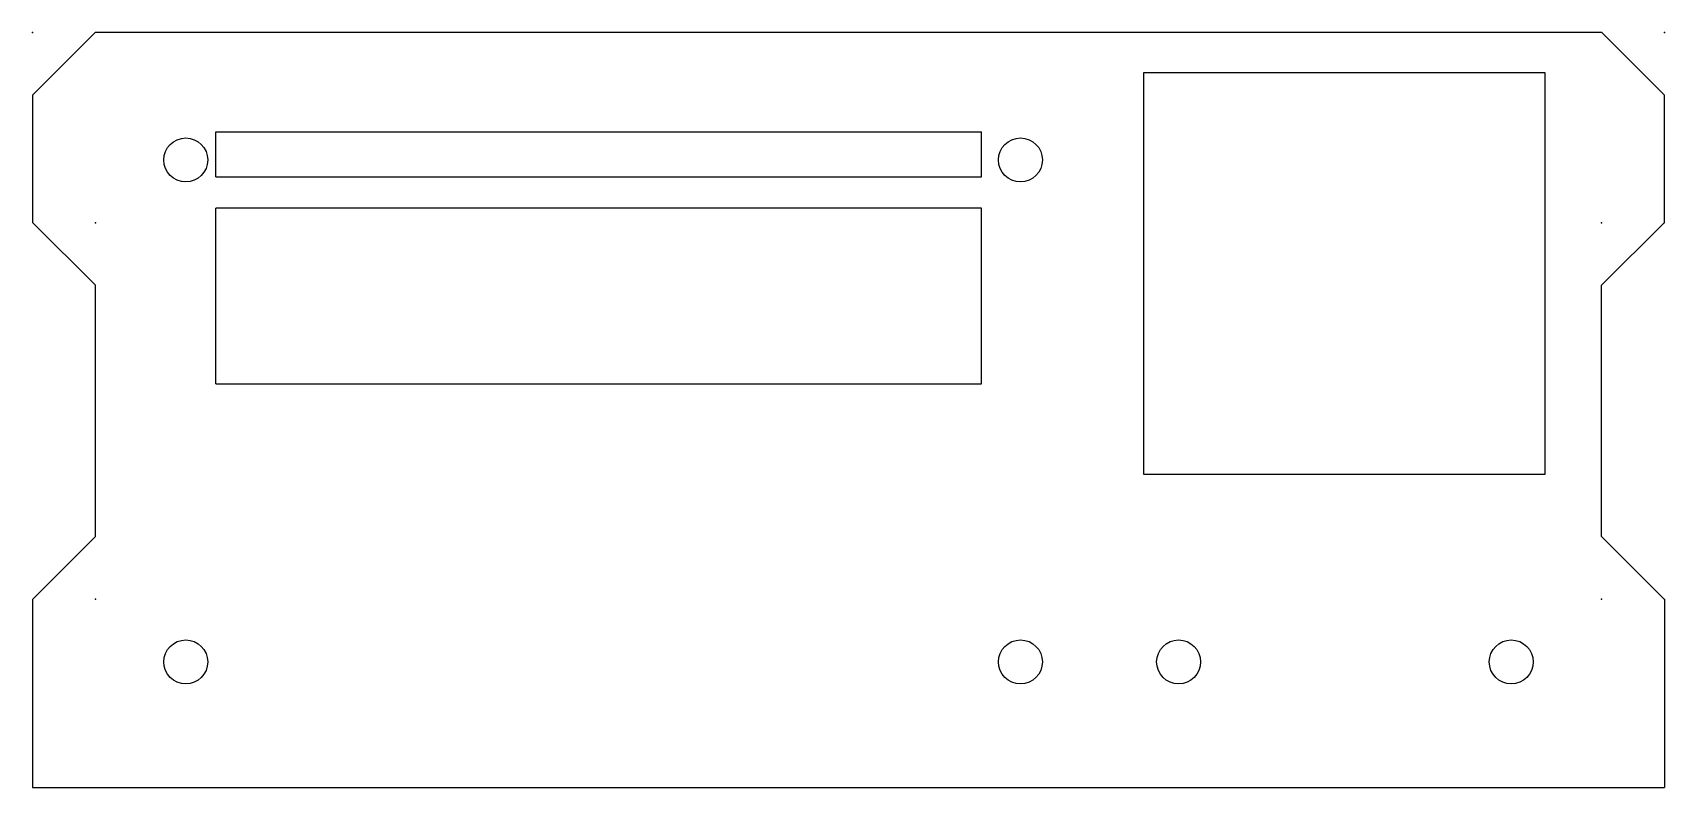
# Model space of a CAD drawing. Header units: millimetres. Extents: x -12 to 118, y -10 to 50.
import ezdxf

# ---------------------------------------------------------------- set-up
doc = ezdxf.new("R2010")
doc.units = ezdxf.units.MM
doc.header["$PDSIZE"] = -1

msp = doc.modelspace()

# ---------------------------------------------------------------- linework, layer by layer
at = {"color": 7, "linetype": 'Continuous'}
for p, q in [((-7.21, 50.15), (-12.2, 45.16)), ((112.81, 50.15), (-7.21, 50.15)), ((117.8, 45.16), (112.81, 50.15)), ((108.3, 46.95), (76.3, 46.95)), ((76.3, 46.95), (76.3, 14.95)), ((108.3, 14.95), (108.3, 46.95)), ((-12.2, 45.16), (-12.2, 35)), ((117.8, 35), (117.8, 45.16)), ((2.4, 38.65), (2.4, 42.25)), ((2.4, 42.25), (63.4, 42.25)), ((63.4, 38.65), (63.4, 42.25)), ((2.4, 38.65), (63.4, 38.65)), ((2.4, 22.15), (2.4, 36.15)), ((63.4, 36.15), (2.4, 36.15)), ((63.4, 22.15), (63.4, 36.15)), ((-12.19, 35), (-12.2, 35)), ((-7.2, 30.01), (-12.19, 35)), ((112.8, 30.01), (117.79, 35)), ((117.79, 35), (117.8, 35)), ((-7.2, 9.99), (-7.2, 30.01)), ((112.8, 9.99), (112.8, 30.01)), ((2.4, 22.15), (63.4, 22.15)), ((76.3, 14.95), (108.3, 14.95)), ((-12.19, 5), (-7.2, 9.99)), ((117.79, 5), (112.8, 9.99)), ((-12.2, 5), (-12.2, -10)), ((-12.2, 5), (-12.19, 5)), ((117.8, 5), (117.79, 5)), ((117.8, 5), (117.8, -10)), ((-12.2, -10), (117.8, -10))]:
    msp.add_line(p, q, dxfattribs=at)
for centre in [(0, 40), (66.5, 40), (0, 0), (66.5, 0), (79.1, 0), (105.6, 0)]:
    msp.add_circle(centre, 1.75, dxfattribs=at)
for p in [(-12.2, 50.15), (117.8, 50.15), (-7.2, 35), (112.8, 35), (-7.2, 5), (112.8, 5)]:
    msp.add_point(p, dxfattribs=at)

doc.saveas('drawing.dxf')
